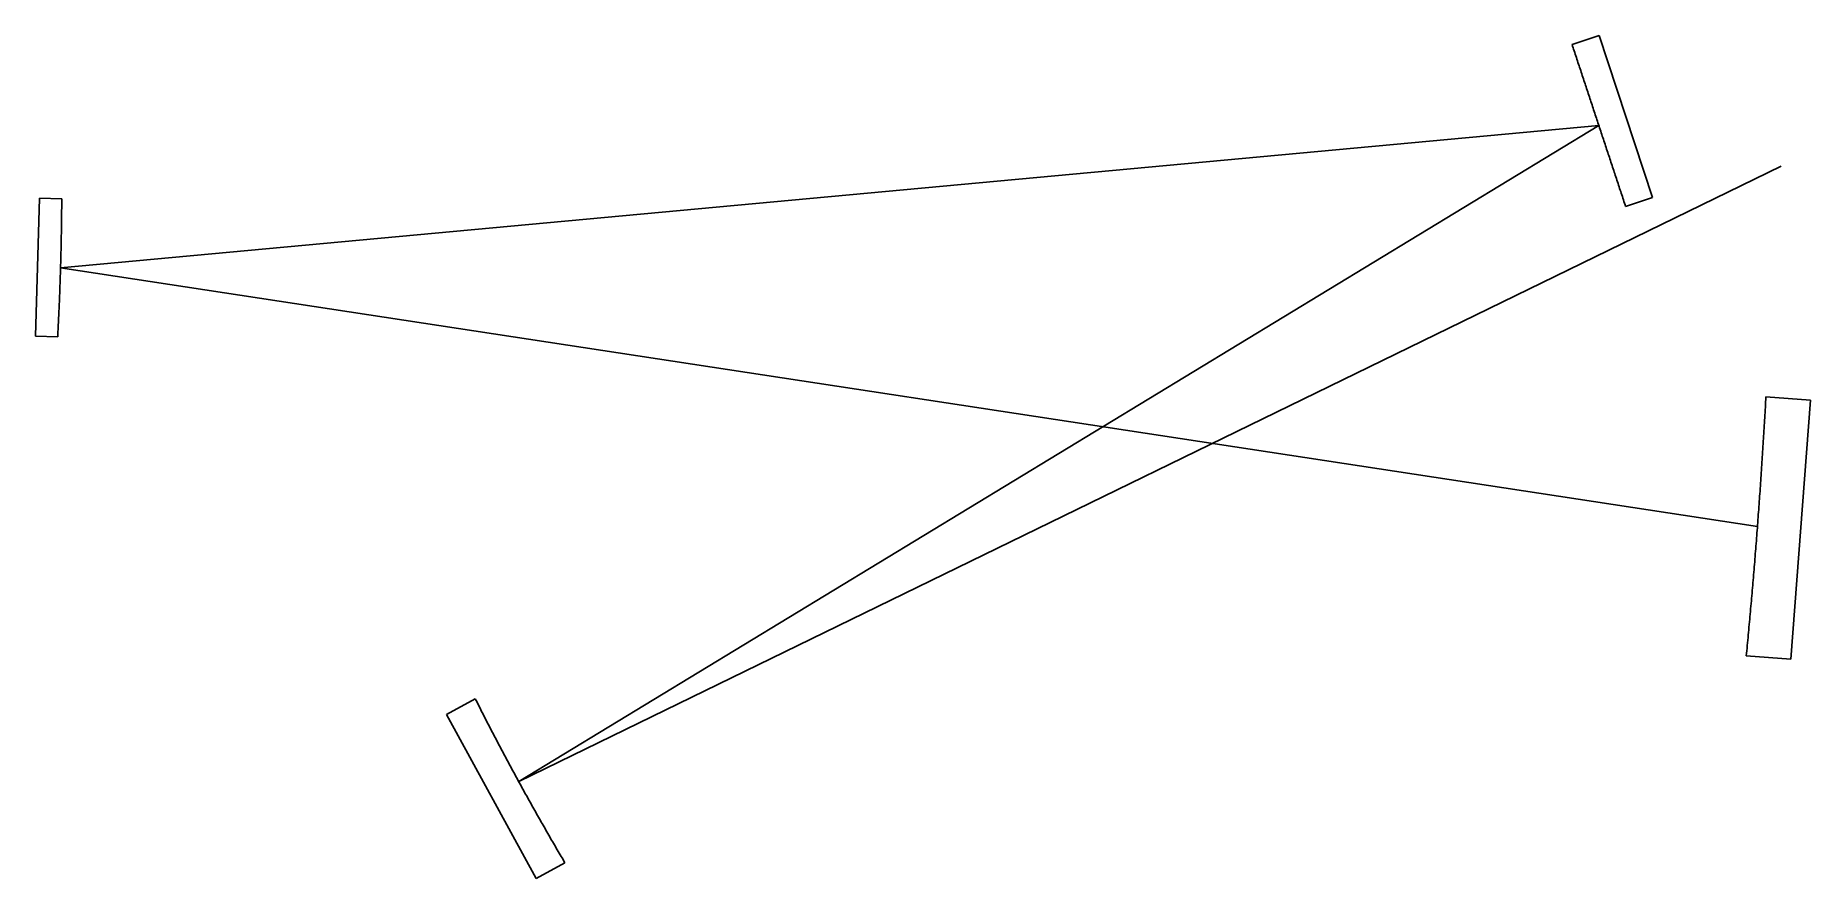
# Model space of a CAD drawing. Header units: metres. Extents: x -53 to 1.6, y -10.8 to 15.1.
import ezdxf

# ---------------------------------------------------------------- set-up
doc = ezdxf.new("R2010")
doc.units = ezdxf.units.M

msp = doc.modelspace()

# ---------------------------------------------------------------- linework, layer by layer
at = {"layer": 'FOLDING_FLAT'}
for p, q in [((-5.7041, 14.8349), (-4.8733, 15.1096)), ((-5.6874, 14.7845), (-5.7041, 14.8349)), ((-5.6708, 14.7342), (-5.6874, 14.7845)), ((-4.8733, 15.1096), (-3.2252, 10.125)), ((-5.6541, 14.6838), (-5.6708, 14.7342)), ((-5.6375, 14.6335), (-5.6541, 14.6838)), ((-5.6208, 14.5831), (-5.6375, 14.6335)), ((-5.6042, 14.5328), (-5.6208, 14.5831)), ((-5.5875, 14.4824), (-5.6042, 14.5328)), ((-5.5709, 14.4321), (-5.5875, 14.4824)), ((-5.5542, 14.3817), (-5.5709, 14.4321)), ((-5.5376, 14.3314), (-5.5542, 14.3817)), ((-5.5209, 14.281), (-5.5376, 14.3314)), ((-5.5043, 14.2307), (-5.5209, 14.281)), ((-5.4876, 14.1804), (-5.5043, 14.2307)), ((-5.471, 14.13), (-5.4876, 14.1804)), ((-5.4543, 14.0797), (-5.471, 14.13)), ((-5.4377, 14.0293), (-5.4543, 14.0797)), ((-5.421, 13.979), (-5.4377, 14.0293)), ((-5.4044, 13.9286), (-5.421, 13.979)), ((-5.3878, 13.8783), (-5.4044, 13.9286)), ((-5.3711, 13.8279), (-5.3878, 13.8783)), ((-5.3545, 13.7776), (-5.3711, 13.8279)), ((-5.3378, 13.7272), (-5.3545, 13.7776)), ((-5.3212, 13.6769), (-5.3378, 13.7272)), ((-5.3045, 13.6265), (-5.3212, 13.6769)), ((-5.2879, 13.5762), (-5.3045, 13.6265)), ((-5.2712, 13.5258), (-5.2879, 13.5762)), ((-5.2546, 13.4755), (-5.2712, 13.5258)), ((-5.2379, 13.4251), (-5.2546, 13.4755)), ((-5.2213, 13.3748), (-5.2379, 13.4251)), ((-5.2046, 13.3244), (-5.2213, 13.3748)), ((-5.188, 13.2741), (-5.2046, 13.3244)), ((-5.1713, 13.2237), (-5.188, 13.2741)), ((-5.1547, 13.1734), (-5.1713, 13.2237)), ((-5.138, 13.123), (-5.1547, 13.1734)), ((-5.1214, 13.0727), (-5.138, 13.123)), ((-5.1047, 13.0223), (-5.1214, 13.0727)), ((-5.0881, 12.972), (-5.1047, 13.0223)), ((-5.0714, 12.9216), (-5.0881, 12.972)), ((-5.0548, 12.8713), (-5.0714, 12.9216)), ((-5.0381, 12.8209), (-5.0548, 12.8713)), ((-5.0215, 12.7706), (-5.0381, 12.8209)), ((-5.0049, 12.7202), (-5.0215, 12.7706)), ((-4.9882, 12.6699), (-5.0049, 12.7202)), ((-4.9716, 12.6195), (-4.9882, 12.6699)), ((-4.9549, 12.5692), (-4.9716, 12.6195)), ((-4.9383, 12.5188), (-4.9549, 12.5692)), ((-4.9216, 12.4685), (-4.9383, 12.5188)), ((-4.905, 12.4181), (-4.9216, 12.4685)), ((-4.8883, 12.3678), (-4.905, 12.4181)), ((-4.8717, 12.3174), (-4.8883, 12.3678)), ((-4.855, 12.2671), (-4.8717, 12.3174)), ((-4.8384, 12.2167), (-4.855, 12.2671)), ((-4.8217, 12.1664), (-4.8384, 12.2167)), ((-4.8051, 12.116), (-4.8217, 12.1664)), ((-4.7884, 12.0657), (-4.8051, 12.116)), ((-4.7718, 12.0153), (-4.7884, 12.0657)), ((-4.7551, 11.965), (-4.7718, 12.0153)), ((-4.7385, 11.9146), (-4.7551, 11.965)), ((-4.7218, 11.8643), (-4.7385, 11.9146)), ((-4.7052, 11.8139), (-4.7218, 11.8643)), ((-4.6885, 11.7636), (-4.7052, 11.8139)), ((-4.6719, 11.7132), (-4.6885, 11.7636)), ((-4.6552, 11.6629), (-4.6719, 11.7132)), ((-4.6386, 11.6125), (-4.6552, 11.6629)), ((-4.622, 11.5622), (-4.6386, 11.6125)), ((-4.6053, 11.5118), (-4.622, 11.5622)), ((-4.5887, 11.4615), (-4.6053, 11.5118)), ((-4.572, 11.4111), (-4.5887, 11.4615)), ((-4.5554, 11.3608), (-4.572, 11.4111)), ((-4.5387, 11.3104), (-4.5554, 11.3608)), ((-4.5221, 11.2601), (-4.5387, 11.3104)), ((-4.5054, 11.2097), (-4.5221, 11.2601)), ((-4.4888, 11.1594), (-4.5054, 11.2097)), ((-4.4721, 11.109), (-4.4888, 11.1594)), ((-4.4555, 11.0587), (-4.4721, 11.109)), ((-4.4388, 11.0083), (-4.4555, 11.0587)), ((-4.4222, 10.958), (-4.4388, 11.0083)), ((-4.4055, 10.9076), (-4.4222, 10.958)), ((-4.3889, 10.8573), (-4.4055, 10.9076)), ((-4.3722, 10.8069), (-4.3889, 10.8573)), ((-4.3556, 10.7566), (-4.3722, 10.8069)), ((-4.3389, 10.7062), (-4.3556, 10.7566)), ((-4.3223, 10.6559), (-4.3389, 10.7062)), ((-4.3056, 10.6055), (-4.3223, 10.6559)), ((-4.289, 10.5552), (-4.3056, 10.6055)), ((-4.2723, 10.5048), (-4.289, 10.5552)), ((-4.2557, 10.4545), (-4.2723, 10.5048)), ((-4.2391, 10.4041), (-4.2557, 10.4545)), ((-4.2224, 10.3538), (-4.2391, 10.4041)), ((-4.2058, 10.3034), (-4.2224, 10.3538)), ((-4.1891, 10.2531), (-4.2058, 10.3034)), ((-4.1725, 10.2027), (-4.1891, 10.2531)), ((-4.1558, 10.1524), (-4.1725, 10.2027)), ((-4.1392, 10.102), (-4.1558, 10.1524)), ((-4.1225, 10.0517), (-4.1392, 10.102)), ((-4.1059, 10.0014), (-4.1225, 10.0517)), ((-4.0892, 9.951), (-4.1059, 10.0014)), ((-4.0726, 9.9007), (-4.0892, 9.951)), ((-4.0559, 9.8503), (-4.0726, 9.9007)), ((-3.2252, 10.125), (-4.0559, 9.8503))]:
    msp.add_line(p, q, dxfattribs=at)
at = {"layer": 'PRIMARY'}
for p, q in [((0.2473, 3.7496), (0.2518, 3.8303)), ((0.2518, 3.8303), (0.2562, 3.911)), ((0.2562, 3.911), (0.2607, 3.9917)), ((0.2607, 3.9917), (1.6318, 3.8878)), ((1.6318, 3.8878), (1.0273, -4.0893)), ((0.2195, 3.2655), (0.2242, 3.3462)), ((0.2242, 3.3462), (0.2289, 3.4268)), ((0.2289, 3.4268), (0.2335, 3.5075)), ((0.2335, 3.5075), (0.2381, 3.5882)), ((0.2381, 3.5882), (0.2427, 3.6689)), ((0.2427, 3.6689), (0.2473, 3.7496)), ((0.1855, 2.7008), (0.1905, 2.7814)), ((0.1905, 2.7814), (0.1954, 2.8621)), ((0.1954, 2.8621), (0.2003, 2.9428)), ((0.2003, 2.9428), (0.2051, 3.0234)), ((0.2051, 3.0234), (0.2099, 3.1041)), ((0.2099, 3.1041), (0.2147, 3.1848)), ((0.2147, 3.1848), (0.2195, 3.2655)), ((0.1499, 2.1362), (0.1551, 2.2168)), ((0.1551, 2.2168), (0.1602, 2.2975)), ((0.1602, 2.2975), (0.1654, 2.3781)), ((0.1654, 2.3781), (0.1705, 2.4588)), ((0.1705, 2.4588), (0.1755, 2.5395)), ((0.1755, 2.5395), (0.1805, 2.6201)), ((0.1805, 2.6201), (0.1855, 2.7008)), ((0.1126, 1.5717), (0.118, 1.6524)), ((0.118, 1.6524), (0.1234, 1.733)), ((0.1234, 1.733), (0.1288, 1.8136)), ((0.1288, 1.8136), (0.1341, 1.8943)), ((0.1341, 1.8943), (0.1394, 1.9749)), ((0.1394, 1.9749), (0.1447, 2.0556)), ((0.1447, 2.0556), (0.1499, 2.1362)), ((0.0793, 1.088), (0.085, 1.1686)), ((0.085, 1.1686), (0.0906, 1.2493)), ((0.0906, 1.2493), (0.0961, 1.3299)), ((0.0961, 1.3299), (0.1017, 1.4105)), ((0.1017, 1.4105), (0.1072, 1.4911)), ((0.1072, 1.4911), (0.1126, 1.5717)), ((0.039, 0.5238), (0.0448, 0.6044)), ((0.0448, 0.6044), (0.0507, 0.685)), ((0.0507, 0.685), (0.0565, 0.7656)), ((0.0565, 0.7656), (0.0622, 0.8462)), ((0.0622, 0.8462), (0.068, 0.9268)), ((0.068, 0.9268), (0.0737, 1.0074)), ((0.0737, 1.0074), (0.0793, 1.088)), ((-0.0031, -0.0403), (0.003, 0.0403)), ((0.003, 0.0403), (0.0091, 0.1209)), ((0.0091, 0.1209), (0.0152, 0.2015)), ((0.0152, 0.2015), (0.0212, 0.282)), ((0.0212, 0.282), (0.0271, 0.3626)), ((0.0271, 0.3626), (0.0331, 0.4432)), ((0.0331, 0.4432), (0.039, 0.5238)), ((-0.0467, -0.6043), (-0.0404, -0.5237)), ((-0.0404, -0.5237), (-0.0341, -0.4431)), ((-0.0341, -0.4431), (-0.0278, -0.3626)), ((-0.0278, -0.3626), (-0.0216, -0.282)), ((-0.0216, -0.282), (-0.0154, -0.2014)), ((-0.0154, -0.2014), (-0.0092, -0.1209)), ((-0.0092, -0.1209), (-0.0031, -0.0403)), ((-0.0921, -1.1681), (-0.0855, -1.0876)), ((-0.0855, -1.0876), (-0.079, -1.007)), ((-0.079, -1.007), (-0.0725, -0.9265)), ((-0.0725, -0.9265), (-0.066, -0.8459)), ((-0.066, -0.8459), (-0.0595, -0.7654)), ((-0.0595, -0.7654), (-0.0531, -0.6848)), ((-0.0531, -0.6848), (-0.0467, -0.6043)), ((-0.1323, -1.6513), (-0.1255, -1.5708)), ((-0.1255, -1.5708), (-0.1188, -1.4902)), ((-0.1188, -1.4902), (-0.112, -1.4097)), ((-0.112, -1.4097), (-0.1054, -1.3292)), ((-0.1054, -1.3292), (-0.0987, -1.2486)), ((-0.0987, -1.2486), (-0.0921, -1.1681)), ((-0.1807, -2.2149), (-0.1737, -2.1344)), ((-0.1737, -2.1344), (-0.1667, -2.0539)), ((-0.1667, -2.0539), (-0.1598, -1.9734)), ((-0.1598, -1.9734), (-0.1528, -1.8929)), ((-0.1528, -1.8929), (-0.146, -1.8123)), ((-0.146, -1.8123), (-0.1391, -1.7318)), ((-0.1391, -1.7318), (-0.1323, -1.6513)), ((-0.2308, -2.7784), (-0.2236, -2.6979)), ((-0.2236, -2.6979), (-0.2163, -2.6174)), ((-0.2163, -2.6174), (-0.2092, -2.5369)), ((-0.2092, -2.5369), (-0.202, -2.4564)), ((-0.202, -2.4564), (-0.1949, -2.3759)), ((-0.1949, -2.3759), (-0.1878, -2.2954)), ((-0.1878, -2.2954), (-0.1807, -2.2149)), ((-0.2826, -3.3417), (-0.2751, -3.2613)), ((-0.2751, -3.2613), (-0.2676, -3.1808)), ((-0.2676, -3.1808), (-0.2602, -3.1003)), ((-0.2602, -3.1003), (-0.2528, -3.0198)), ((-0.2528, -3.0198), (-0.2455, -2.9394)), ((-0.2455, -2.9394), (-0.2381, -2.8589)), ((-0.2381, -2.8589), (-0.2308, -2.7784)), ((-0.3283, -3.8245), (-0.3206, -3.7441)), ((-0.3206, -3.7441), (-0.3129, -3.6636)), ((-0.3129, -3.6636), (-0.3053, -3.5831)), ((-0.3053, -3.5831), (-0.2977, -3.5027)), ((-0.2977, -3.5027), (-0.2901, -3.4222)), ((-0.2901, -3.4222), (-0.2826, -3.3417)), ((-0.3438, -3.9854), (-0.336, -3.905)), ((1.0273, -4.0893), (-0.3438, -3.9854)), ((-0.336, -3.905), (-0.3283, -3.8245))]:
    msp.add_line(p, q, dxfattribs=at)
at = {"layer": 'PRINCIPAL_RAY'}
for p, q in [((-52.1971, 7.9562), (-4.88, 12.3426)), ((-4.88, 12.3426), (-38.1027, -7.8542)), ((-38.1027, -7.8542), (0.7252, 11.0835)), ((0, 0), (-52.1971, 7.9562))]:
    msp.add_line(p, q, dxfattribs=at)
at = {"layer": 'SECONDARY'}
for p, q in [((-52.8427, 10.1011), (-52.9676, 5.853)), ((-52.1607, 10.0811), (-52.8427, 10.1011)), ((-52.1624, 9.8234), (-52.162, 9.8664)), ((-52.162, 9.8664), (-52.1617, 9.9093)), ((-52.1617, 9.9093), (-52.1615, 9.9522)), ((-52.1615, 9.9522), (-52.1612, 9.9952)), ((-52.1612, 9.9952), (-52.161, 10.0381)), ((-52.161, 10.0381), (-52.1607, 10.0811)), ((-52.1685, 9.2653), (-52.1679, 9.3082)), ((-52.1679, 9.3082), (-52.1673, 9.3511)), ((-52.1673, 9.3511), (-52.1668, 9.3941)), ((-52.1668, 9.3941), (-52.1662, 9.437)), ((-52.1662, 9.437), (-52.1657, 9.4799)), ((-52.1657, 9.4799), (-52.1652, 9.5229)), ((-52.1652, 9.5229), (-52.1648, 9.5658)), ((-52.1648, 9.5658), (-52.1643, 9.6087)), ((-52.1643, 9.6087), (-52.1639, 9.6517)), ((-52.1639, 9.6517), (-52.1635, 9.6946)), ((-52.1635, 9.6946), (-52.1631, 9.7375)), ((-52.1631, 9.7375), (-52.1627, 9.7805)), ((-52.1627, 9.7805), (-52.1624, 9.8234)), ((-52.1783, 8.7072), (-52.1774, 8.7502)), ((-52.1774, 8.7502), (-52.1766, 8.7931)), ((-52.1766, 8.7931), (-52.1757, 8.836)), ((-52.1757, 8.836), (-52.1749, 8.8789)), ((-52.1749, 8.8789), (-52.1741, 8.9219)), ((-52.1741, 8.9219), (-52.1733, 8.9648)), ((-52.1733, 8.9648), (-52.1726, 9.0077)), ((-52.1726, 9.0077), (-52.1719, 9.0506)), ((-52.1719, 9.0506), (-52.1711, 9.0936)), ((-52.1711, 9.0936), (-52.1705, 9.1365)), ((-52.1705, 9.1365), (-52.1698, 9.1794)), ((-52.1698, 9.1794), (-52.1692, 9.2223)), ((-52.1692, 9.2223), (-52.1685, 9.2653)), ((-52.1916, 8.1493), (-52.1905, 8.1922)), ((-52.1905, 8.1922), (-52.1894, 8.2351)), ((-52.1894, 8.2351), (-52.1882, 8.2781)), ((-52.1882, 8.2781), (-52.1872, 8.321)), ((-52.1872, 8.321), (-52.1861, 8.3639)), ((-52.1861, 8.3639), (-52.185, 8.4068)), ((-52.185, 8.4068), (-52.184, 8.4497)), ((-52.184, 8.4497), (-52.183, 8.4926)), ((-52.183, 8.4926), (-52.182, 8.5356)), ((-52.182, 8.5356), (-52.1811, 8.5785)), ((-52.1811, 8.5785), (-52.1801, 8.6214)), ((-52.1801, 8.6214), (-52.1792, 8.6643)), ((-52.1792, 8.6643), (-52.1783, 8.7072)), ((-52.2072, 7.6344), (-52.2058, 7.6773)), ((-52.2058, 7.6773), (-52.2044, 7.7202)), ((-52.2044, 7.7202), (-52.203, 7.7631)), ((-52.203, 7.7631), (-52.2017, 7.806)), ((-52.2017, 7.806), (-52.2003, 7.8489)), ((-52.2003, 7.8489), (-52.199, 7.8918)), ((-52.199, 7.8918), (-52.1977, 7.9348)), ((-52.1977, 7.9348), (-52.1965, 7.9777)), ((-52.1965, 7.9777), (-52.1952, 8.0206)), ((-52.1952, 8.0206), (-52.194, 8.0635)), ((-52.194, 8.0635), (-52.1928, 8.1064)), ((-52.1928, 8.1064), (-52.1916, 8.1493)), ((-52.2275, 7.0767), (-52.2258, 7.1196)), ((-52.2258, 7.1196), (-52.2241, 7.1625)), ((-52.2241, 7.1625), (-52.2225, 7.2054)), ((-52.2225, 7.2054), (-52.2208, 7.2483)), ((-52.2208, 7.2483), (-52.2192, 7.2912)), ((-52.2192, 7.2912), (-52.2177, 7.3341)), ((-52.2177, 7.3341), (-52.2161, 7.377)), ((-52.2161, 7.377), (-52.2146, 7.4199)), ((-52.2146, 7.4199), (-52.213, 7.4628)), ((-52.213, 7.4628), (-52.2115, 7.5057)), ((-52.2115, 7.5057), (-52.2101, 7.5486)), ((-52.2101, 7.5486), (-52.2086, 7.5915)), ((-52.2086, 7.5915), (-52.2072, 7.6344)), ((-52.2514, 6.519), (-52.2494, 6.5619)), ((-52.2494, 6.5619), (-52.2475, 6.6048)), ((-52.2475, 6.6048), (-52.2455, 6.6477)), ((-52.2455, 6.6477), (-52.2436, 6.6906)), ((-52.2436, 6.6906), (-52.2418, 6.7335)), ((-52.2418, 6.7335), (-52.2399, 6.7764)), ((-52.2399, 6.7764), (-52.2381, 6.8193)), ((-52.2381, 6.8193), (-52.2362, 6.8622)), ((-52.2362, 6.8622), (-52.2344, 6.9051)), ((-52.2344, 6.9051), (-52.2327, 6.948)), ((-52.2327, 6.948), (-52.2309, 6.9909)), ((-52.2309, 6.9909), (-52.2292, 7.0338)), ((-52.2292, 7.0338), (-52.2275, 7.0767)), ((-52.2766, 6.0044), (-52.2744, 6.0473)), ((-52.2744, 6.0473), (-52.2722, 6.0902)), ((-52.2722, 6.0902), (-52.27, 6.1331)), ((-52.27, 6.1331), (-52.2679, 6.176)), ((-52.2679, 6.176), (-52.2657, 6.2188)), ((-52.2657, 6.2188), (-52.2636, 6.2617)), ((-52.2636, 6.2617), (-52.2615, 6.3046)), ((-52.2615, 6.3046), (-52.2594, 6.3475)), ((-52.2594, 6.3475), (-52.2574, 6.3904)), ((-52.2574, 6.3904), (-52.2554, 6.4333)), ((-52.2554, 6.4333), (-52.2534, 6.4762)), ((-52.2534, 6.4762), (-52.2514, 6.519)), ((-52.9676, 5.853), (-52.2857, 5.8329)), ((-52.2857, 5.8329), (-52.2834, 5.8758)), ((-52.2834, 5.8758), (-52.2811, 5.9187)), ((-52.2811, 5.9187), (-52.2789, 5.9615)), ((-52.2789, 5.9615), (-52.2766, 6.0044))]:
    msp.add_line(p, q, dxfattribs=at)
at = {"layer": 'TERTIARY'}
for p, q in [((-40.322, -5.7906), (-39.439, -5.3082)), ((-39.439, -5.3082), (-39.4129, -5.3601)), ((-39.4129, -5.3601), (-39.3867, -5.4119)), ((-39.3867, -5.4119), (-39.3604, -5.4638)), ((-37.5653, -10.8367), (-40.322, -5.7906)), ((-39.3604, -5.4638), (-39.3342, -5.5156)), ((-39.3342, -5.5156), (-39.3079, -5.5674)), ((-39.3079, -5.5674), (-39.2815, -5.6192)), ((-39.2815, -5.6192), (-39.2551, -5.671)), ((-39.2551, -5.671), (-39.2287, -5.7228)), ((-39.2287, -5.7228), (-39.2023, -5.7745)), ((-39.2023, -5.7745), (-39.1758, -5.8262)), ((-39.1758, -5.8262), (-39.1493, -5.8779)), ((-39.1493, -5.8779), (-39.1228, -5.9296)), ((-39.1228, -5.9296), (-39.0962, -5.9813)), ((-39.0962, -5.9813), (-39.0696, -6.0329)), ((-39.0696, -6.0329), (-39.0429, -6.0845)), ((-39.0429, -6.0845), (-39.0163, -6.1361)), ((-39.0163, -6.1361), (-38.9895, -6.1877)), ((-38.9895, -6.1877), (-38.9628, -6.2393)), ((-38.9628, -6.2393), (-38.936, -6.2908)), ((-38.936, -6.2908), (-38.9092, -6.3424)), ((-38.9092, -6.3424), (-38.8823, -6.3939)), ((-38.8823, -6.3939), (-38.8555, -6.4454)), ((-38.8555, -6.4454), (-38.8285, -6.4969)), ((-38.8285, -6.4969), (-38.8016, -6.5483)), ((-38.8016, -6.5483), (-38.7746, -6.5998)), ((-38.7746, -6.5998), (-38.7476, -6.6512)), ((-38.7476, -6.6512), (-38.7205, -6.7026)), ((-38.7205, -6.7026), (-38.6934, -6.754)), ((-38.6934, -6.754), (-38.6663, -6.8053)), ((-38.6663, -6.8053), (-38.6391, -6.8567)), ((-38.6391, -6.8567), (-38.6119, -6.908)), ((-38.6119, -6.908), (-38.5847, -6.9593)), ((-38.5847, -6.9593), (-38.5574, -7.0106)), ((-38.5574, -7.0106), (-38.5301, -7.0619)), ((-38.5301, -7.0619), (-38.5028, -7.1131)), ((-38.5028, -7.1131), (-38.4755, -7.1643)), ((-38.4755, -7.1643), (-38.4481, -7.2156)), ((-38.4481, -7.2156), (-38.4206, -7.2668)), ((-38.4206, -7.2668), (-38.3931, -7.3179)), ((-38.3931, -7.3179), (-38.3656, -7.3691)), ((-38.3656, -7.3691), (-38.3381, -7.4202)), ((-38.3381, -7.4202), (-38.3105, -7.4714)), ((-38.3105, -7.4714), (-38.2829, -7.5225)), ((-38.2829, -7.5225), (-38.2553, -7.5735)), ((-38.2553, -7.5735), (-38.2276, -7.6246)), ((-38.2276, -7.6246), (-38.1999, -7.6756)), ((-38.1999, -7.6756), (-38.1722, -7.7267)), ((-38.1722, -7.7267), (-38.1444, -7.7777)), ((-38.1444, -7.7777), (-38.1166, -7.8287)), ((-38.1166, -7.8287), (-38.0887, -7.8796)), ((-38.0887, -7.8796), (-38.0609, -7.9306)), ((-38.0609, -7.9306), (-38.0329, -7.9815)), ((-38.0329, -7.9815), (-38.005, -8.0324)), ((-38.005, -8.0324), (-37.977, -8.0833)), ((-37.977, -8.0833), (-37.949, -8.1342)), ((-37.949, -8.1342), (-37.9209, -8.1851)), ((-37.9209, -8.1851), (-37.8929, -8.2359)), ((-37.8929, -8.2359), (-37.8647, -8.2867)), ((-37.8647, -8.2867), (-37.8366, -8.3375)), ((-37.8366, -8.3375), (-37.8084, -8.3883)), ((-37.8084, -8.3883), (-37.7802, -8.4391)), ((-37.7802, -8.4391), (-37.7519, -8.4898)), ((-37.7519, -8.4898), (-37.7236, -8.5406)), ((-37.7236, -8.5406), (-37.6953, -8.5913)), ((-37.6953, -8.5913), (-37.6669, -8.642)), ((-37.6669, -8.642), (-37.6385, -8.6926)), ((-37.6385, -8.6926), (-37.6101, -8.7433)), ((-37.6101, -8.7433), (-37.5817, -8.7939)), ((-37.5817, -8.7939), (-37.5532, -8.8445)), ((-37.5532, -8.8445), (-37.5246, -8.8951)), ((-37.5246, -8.8951), (-37.4961, -8.9457)), ((-37.4961, -8.9457), (-37.4675, -8.9963)), ((-37.4675, -8.9963), (-37.4388, -9.0468)), ((-37.4388, -9.0468), (-37.4102, -9.0973)), ((-37.4102, -9.0973), (-37.3815, -9.1478)), ((-37.3815, -9.1478), (-37.3527, -9.1983)), ((-37.3527, -9.1983), (-37.3239, -9.2488)), ((-37.3239, -9.2488), (-37.2951, -9.2992)), ((-37.2951, -9.2992), (-37.2663, -9.3496)), ((-37.2663, -9.3496), (-37.2374, -9.4001)), ((-37.2374, -9.4001), (-37.2085, -9.4504)), ((-37.2085, -9.4504), (-37.1796, -9.5008)), ((-37.1796, -9.5008), (-37.1506, -9.5512)), ((-37.1506, -9.5512), (-37.1216, -9.6015)), ((-37.1216, -9.6015), (-37.0925, -9.6518)), ((-37.0925, -9.6518), (-37.0635, -9.7021)), ((-37.0635, -9.7021), (-37.0344, -9.7524)), ((-37.0344, -9.7524), (-37.0052, -9.8027)), ((-37.0052, -9.8027), (-36.976, -9.8529)), ((-36.6823, -10.3543), (-37.5653, -10.8367)), ((-36.976, -9.8529), (-36.9468, -9.9031)), ((-36.9468, -9.9031), (-36.9176, -9.9533)), ((-36.9176, -9.9533), (-36.8883, -10.0035)), ((-36.8883, -10.0035), (-36.8589, -10.0537)), ((-36.8589, -10.0537), (-36.8296, -10.1038)), ((-36.8296, -10.1038), (-36.8002, -10.1539)), ((-36.8002, -10.1539), (-36.7708, -10.204)), ((-36.7708, -10.204), (-36.7413, -10.2541)), ((-36.7413, -10.2541), (-36.7118, -10.3042)), ((-36.7118, -10.3042), (-36.6823, -10.3543))]:
    msp.add_line(p, q, dxfattribs=at)

doc.saveas('drawing.dxf')
